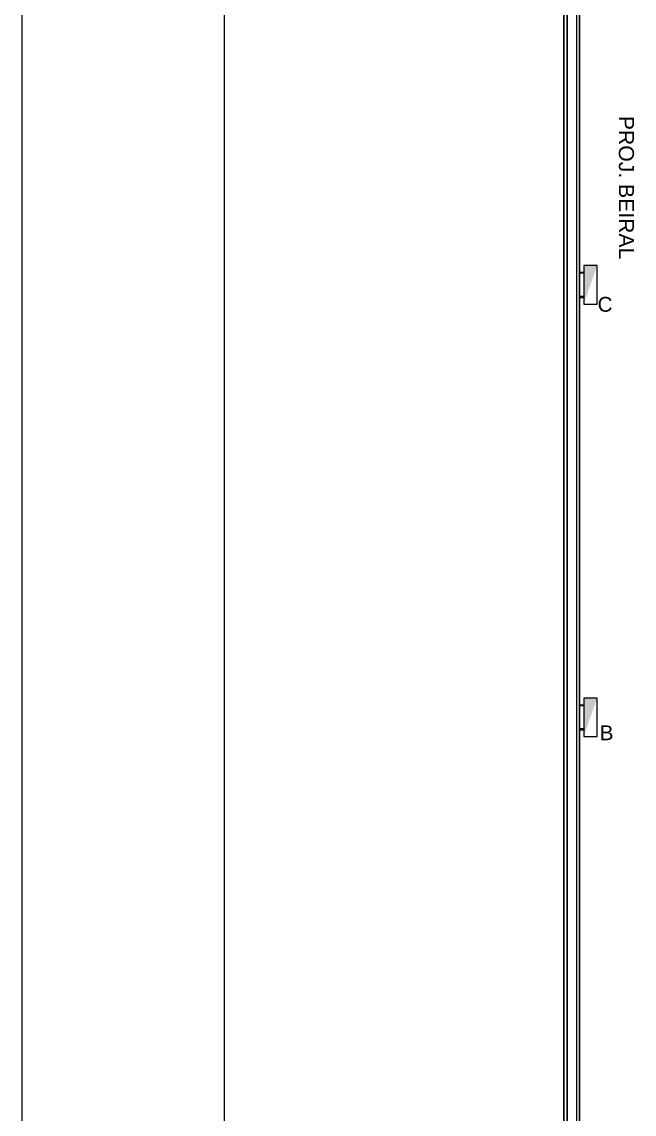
# Model space of a CAD drawing. Header units: millimetres. Extents: x 3082 to 3316, y 298 to 342.
# Drawn here: x 3252.96 to 3258.63, y 317.6 to 327.7 of the extents above; entities that cross this region are included whole.
import ezdxf
from ezdxf.enums import TextEntityAlignment as Align

# ---------------------------------------------------------------- set-up
doc = ezdxf.new("R2010")
doc.units = ezdxf.units.MM
doc.header["$MEASUREMENT"] = 0
doc.linetypes.add('CONTINU', pattern=[0])
for name, color, linetype in [('-HIDRO', 8, 'CONTINUOUS'), ('eletroduto parede e teto', 2, 'CONTINU'), ('Pontos Elétricos', 3, 'CONTINUOUS'), ('Pontos Luminotécnicos', 3, 'CONTINUOUS')]:
    doc.layers.add(name, color=color, linetype=linetype)
doc.styles.add('ARIAL', font='arial.ttf', dxfattribs={"height": 2})
doc.styles.add('Arial_2', font='arial.ttf', dxfattribs={"height": 200})

# ---------------------------------------------------------------- blocks, each defined once
blk = doc.blocks.new('terreo')
at = {"layer": '-HIDRO', "lineweight": 25}
for p, q in [((-5.711, 15.86), (-5.711, -11.14)), ((-5.561, -10.99), (-5.561, 15.71))]:
    blk.add_line(p, q, dxfattribs=at)
at = {"layer": '-HIDRO'}
for p, q in [((-5.708, 15.858), (-5.708, -11.137)), ((-5.706, -11.135), (-5.706, 15.858)), ((-5.681, 15.83), (-5.681, -11.11)), ((-5.678, 15.828), (-5.678, -11.107)), ((-5.593, 15.743), (-5.593, -11.023)), ((-5.591, 15.74), (-5.591, -11.02)), ((-5.566, 15.715), (-5.566, -10.995)), ((-5.563, -10.992), (-5.563, 15.715))]:
    blk.add_line(p, q, dxfattribs=at)
at = {"layer": '-HIDRO', "style": 'Arial_2'}
blk.add_text('PROJ. BEIRAL', height=0.14, rotation=270, dxfattribs=at).set_placement((-5.2, 9.695))
blk = doc.blocks.new('arandela')
at = {"layer": 'eletroduto parede e teto'}
blk.add_hatch(color=9, dxfattribs=at).paths.add_polyline_path([(-0.034, -0.145), (0.09, 0.211), (-0.034, 0.211)])
at = {"layer": 'Pontos Luminotécnicos', "ltscale": 0.5}
for points in [[(-0.034, -0.145), (0.09, -0.145), (0.09, 0.211), (-0.034, 0.211)], [(-0.07, 0.149), (-0.034, 0.149), (-0.034, 0.14), (-0.07, 0.14)], [(-0.07, -0.083), (-0.034, -0.083), (-0.034, -0.074), (-0.07, -0.074)]]:
    blk.add_lwpolyline(points, close=True, dxfattribs=at)

msp = doc.modelspace()

# ---------------------------------------------------------------- linework, layer by layer
at = {"layer": '-HIDRO'}
for p, q in [((3252.961, 342.298), (3252.961, 297.748)), ((3254.836, 298.498), (3254.836, 341.548))]:
    msp.add_line(p, q, dxfattribs=at)

# ---------------------------------------------------------------- block references
at = {"layer": 'eletroduto parede e teto'}
for name, p in [('terreo', (3263.684, 317.132)), ('arandela', (3258.193, 325.232)), ('arandela', (3258.193, 321.232))]:
    msp.add_blockref(name, p, dxfattribs=at)

# ---------------------------------------------------------------- texts
at = {"layer": 'Pontos Elétricos', "color": 4, "style": 'ARIAL'}
for s, p in [('C', (3258.356, 325.016)), ('B', (3258.371, 321.054))]:
    msp.add_text(s, height=0.137, dxfattribs=at).set_placement(p, align=Align.CENTER)

doc.saveas('drawing.dxf')
